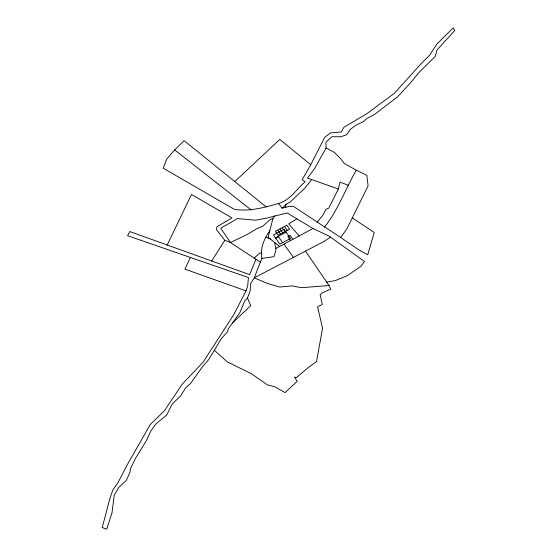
<?xml version="1.0" encoding="UTF-8"?>
<svg xmlns="http://www.w3.org/2000/svg" width="557" height="557" viewBox="0 0 557 557"><rect width="100%" height="100%" fill="white"/><g stroke="black" fill="none" stroke-linecap="round" stroke-linejoin="round"><path stroke-width="0.84" d="M285.623 207.322L285.964 204.412L290.322 201.906L305.152 187.883L311.697 179.563L338.329 188.997L340.007 182.097L348.369 185.314M326.708 282.1L335.53 280.526L347.512 275.541L361.298 266.023L364.466 261.456L329.222 236.217L312.964 228.488L287.245 213.039L274.914 215.97L272.965 218.365L268.154 237.247L279.558 246.479M269.825 230.702C264.095 238.911 260.001 248.213 261.867 258.385L254.25 277.832L250.699 283.374L250.107 290.977L247.496 298.044L244.767 300.815L239.879 312.561L228.21 328.999L227.66 331.638L221.366 338.565L208.729 359.53L202.24 367.119L190.668 383.334L185.92 387.561L180.419 396.194L172.162 404.055L166.703 415.118L156.148 423.696L150.968 430.721L146.456 440.496L135.455 458.411L130.477 468.716L129.885 472.559L126.223 480.566L118.62 487.549L114.282 495.069L111.957 513.025L106.749 529.15L102.223 527.556L109.771 498.912L112.869 489.979L118.063 482.571L126.961 465.283L150.313 424.462L164.399 410.836L182.236 384.128L203.082 362.231L233.759 314.677L246.055 290.886L247.663 286.117L248.464 277.553L127.595 235.722L129.76 231.545L249.599 274.622L255.955 259.318M190.417 257.466L184.889 269.122L246.055 290.886M167.156 245.108L191.497 194.477L231.997 217.94L216.875 226.803L216.478 229.7L224.812 240.325L230.459 242.532L260.154 262.068M282.42 208.06L289.215 206.487L293.212 206.236L340.647 237.498L346.67 229.24L368.1 185.92L366.84 175.302L356.285 170.212L344.226 163.417L340.689 158.689L334.325 152.388L326.096 147.953L325.936 142.112L331.972 136.681L340.599 136.792L346.593 134.801L350.339 129.398L355.895 125.221L363.825 121.384L366.631 118.69L374.485 114.443L397.684 96.744L410.753 82.54L419.122 72.361L435.135 56.508L437.085 49.928L454.777 30.475L453.273 27.85L436.737 44.205L429.51 55.415L422.171 62.544L394.335 93.339L367.077 113.531L343.906 127.288L341.35 131.967L330.385 132.935L324.717 137.307L310.757 164.733L302.131 179.827L305.139 181.742C296.54 189.108 290.016 200.325 278.528 203.444C264.129 207.622 249.439 211.73 234.316 209.328L163.236 168.207L166.543 159.406L173.881 150.689L184.068 140.656L266.1 206.828M338.329 188.997L328.811 208.13L326.11 209.154L322.635 215.489L317.17 222.229M356.285 170.212C345.312 189.018 338.203 210.045 324.459 227.096M326.096 147.953L314.608 168.576L307.492 178.108L311.697 179.563M211.514 261.205L224.812 240.325M285.964 204.412L282.162 208.325L278.528 203.444M232.561 322.872L250.699 305.709L247.496 298.044M234.775 181.561L279.767 139.452L310.757 164.733M254.215 258.17L259.653 253.122L261.748 252.941M330.552 237.164L323.492 241.724L254.25 277.832L267.29 283.381L279.656 287.043L291.959 285.873L301.351 287.684L329.083 285.567L330.761 289.146L322.621 292.606L320.115 294.583L322.315 304.505L317.587 306.733L322.559 328.331L316.515 361.577L307.638 368.08L296.324 377.681L294.444 377.026L297.229 381.28L285.024 392.601L274.524 386.628L267.318 384.852L251.513 373.824L227.179 361.772L214.306 350.269M296.895 218.838L288.714 223.879L299.172 235.931L312.964 228.488M275.478 237.839L286.131 232.109M275.757 238.236L278.5 236.753L282.601 242.678M261.867 258.385L273.96 256.686L275.945 249.891L275.785 248.506L299.172 235.931M272.965 218.365L269.699 220.022L262.765 226.219L256.575 228.823L247.921 234.072L230.459 242.532L220.76 228.182L237.54 218.567L255.579 220.203L266.664 218.149L274.914 215.97M266.162 237.171L270.451 239.106M352.316 217.94L374.262 232.499L367.738 254.765L359.467 250.274L340.647 237.498M174.675 149.91L251.27 210.01M283.986 244.098L293.407 257.459M284.557 226.455L287.287 230.403M292.857 239.329L290.127 235.381L287.837 236.614L290.566 240.561M282.267 227.688L284.996 231.635M279.976 228.92L282.705 232.868M277.685 230.152L280.415 234.1M305.514 251.123L329.083 285.567M274.65 242.504L275.785 248.506M286.848 225.223L275.395 231.385L278.124 235.333L289.577 229.171L286.848 225.223M284.112 229.199L273.466 234.929L279.851 244.154L290.503 238.431L284.112 229.199"/></g></svg>
